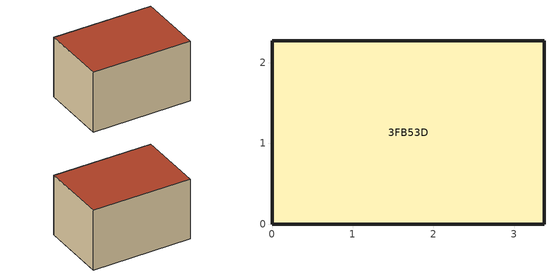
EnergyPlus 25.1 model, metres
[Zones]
3FB53D
 floor ground (Exterior Floor): 3.37,2.27 3.37,0 0,0 0,2.27 z0
 wall outside (Exterior Wall): 0,2.27 0,0 3.37,0 3.37,2.27 0,2.27 z0:2.1
 roof outside (Exterior Roof): 0,2.27 0,0 3.37,0 3.37,2.27 z2.1
[Building]
Untitled: Loads convergence tolerance value=0.04; Maximum number of warmup days=25; North axis=0; Solar distribution=FullInteriorAndExterior; Temperature convergence tolerance value=0.4; Terrain=City; Name=Untitled
[Site:Location]
CHICAGO_IL_USA TMY2-94846: Elevation=190; Latitude=41.78; Longitude=-87.75; Time zone=-6
[Construction]
Exterior Floor: I02 50mm insulation board, M15 200mm heavyweight concrete
Exterior Roof: M11 100mm lightweight concrete, F05 Ceiling air space resistance, F16 Acoustic tile
Exterior Wall: M01 100mm brick, M15 200mm heavyweight concrete, I02 50mm insulation board, F04 Wall air space resistance, G01a 19mm gypsum board
[Material]
Name | Conductivity | Density | Roughness | Specific heat | Thickness
F16 Acoustic tile | 0.06 | 368 | MediumSmooth | 590 | 0.0191
G01a 19mm gypsum board | 0.16 | 800 | MediumSmooth | 1090 | 0.019
I02 50mm insulation board | 0.03 | 43 | MediumRough | 1210 | 0.0508
M01 100mm brick | 0.89 | 1920 | MediumRough | 790 | 0.1016
M11 100mm lightweight concrete | 0.53 | 1280 | MediumRough | 840 | 0.1016
M15 200mm heavyweight concrete | 1.95 | 2240 | MediumRough | 900 | 0.2032
[Material:AirGap]
Name | Thermal resistance
F04 Wall air space resistance | 0.15
F05 Ceiling air space resistance | 0.18
[HVACTemplate:Thermostat]
Constant Setpoint Thermostat: Constant cooling setpoint=25; Constant heating setpoint=20
[Zone]
3FB53D: Multiplier=1
